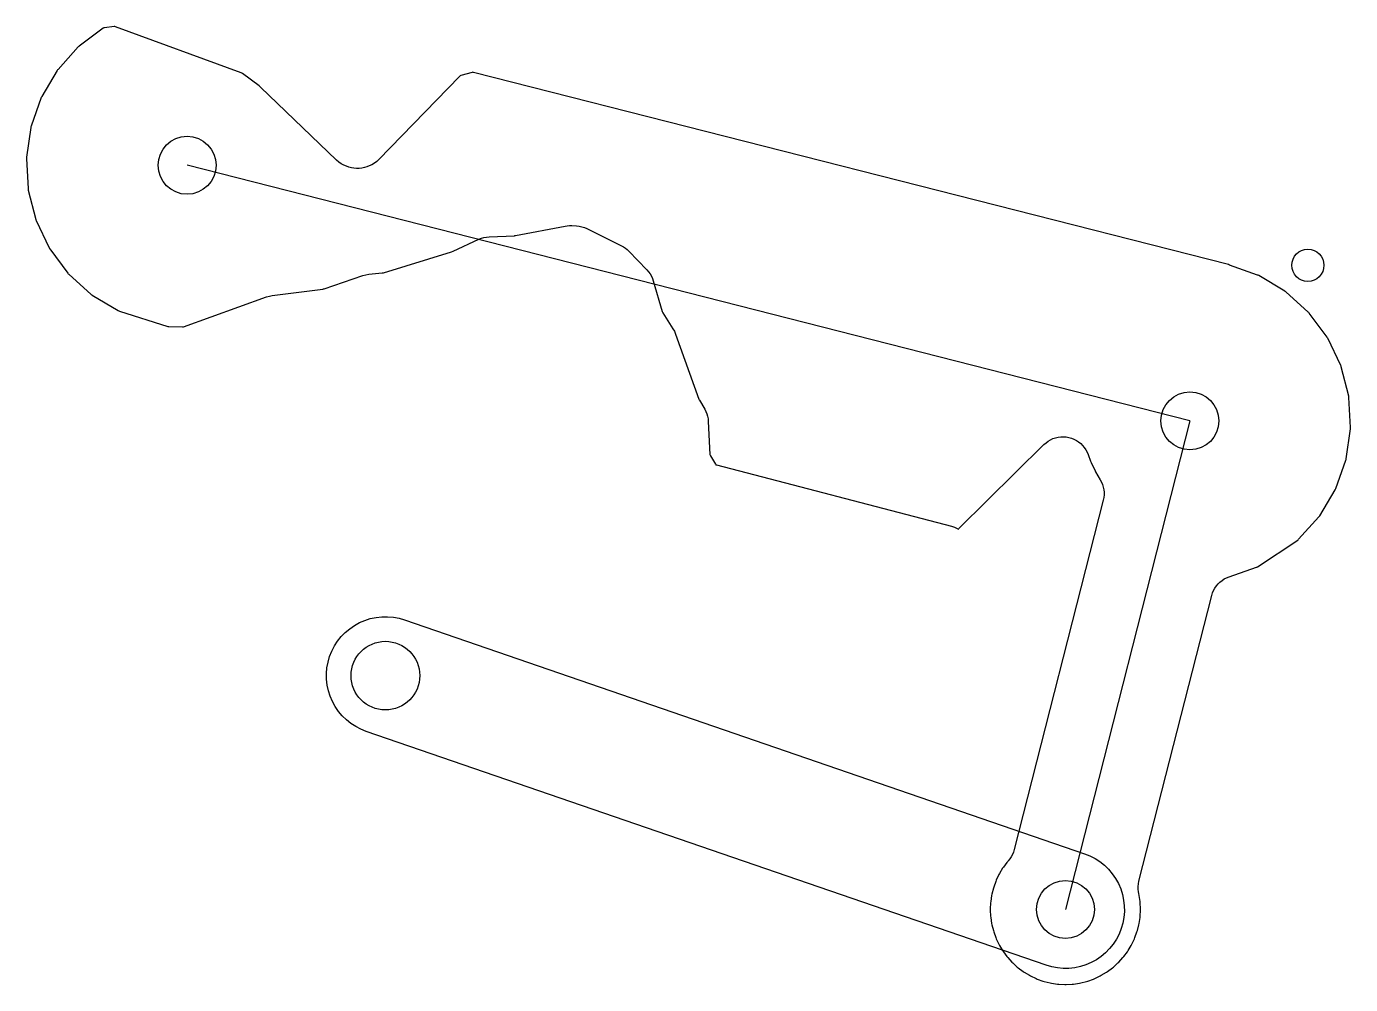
# Model space of a CAD drawing. Header units: metres. Extents: x -239 to 8, y -134 to 45.
import ezdxf

# ---------------------------------------------------------------- set-up
doc = ezdxf.new("R2010")
doc.units = ezdxf.units.M
for name, color, linetype in [('CENTRES', 8, 'Continuous'), ('DOGBONE', 3, 'Continuous'), ('HOLES', 1, 'Continuous'), ('ROCKER', 5, 'Continuous')]:
    doc.layers.add(name, color=color, linetype=linetype)

msp = doc.modelspace()

# ---------------------------------------------------------------- linework, layer by layer
at = {"layer": 'CENTRES'}
for q in [(-208.97, 18.65), (-45.21, -120.09)]:
    msp.add_line((-22, -29), q, dxfattribs=at)
msp.add_circle((0, 0), 3, dxfattribs=at)
at = {"layer": 'DOGBONE'}
msp.add_lwpolyline([(-175.58, -86.9), (-176.58, -86.5), (-177.54, -86), (-178.44, -85.42), (-179.28, -84.74), (-180.06, -83.99), (-180.75, -83.16), (-181.36, -82.27), (-181.88, -81.33), (-182.31, -80.33), (-182.64, -79.31), (-182.86, -78.25), (-182.98, -77.18), (-182.99, -76.1), (-182.9, -75.02), (-182.7, -73.96), (-182.4, -72.92), (-182, -71.92), (-181.5, -70.96), (-180.92, -70.06), (-180.24, -69.22), (-179.49, -68.44), (-178.66, -67.75), (-177.77, -67.14), (-176.83, -66.62), (-175.83, -66.19), (-174.81, -65.86), (-173.75, -65.64), (-172.68, -65.52), (-171.6, -65.51), (-170.52, -65.6), (-169.46, -65.8), (-168.42, -66.1), (-41.64, -109.69), (-40.64, -110.09), (-39.68, -110.58), (-38.77, -111.17), (-37.93, -111.85), (-37.16, -112.6), (-36.46, -113.43), (-35.85, -114.32), (-35.33, -115.26), (-34.9, -116.25), (-34.58, -117.28), (-34.35, -118.34), (-34.24, -119.41), (-34.22, -120.49), (-34.31, -121.57), (-34.51, -122.63), (-34.81, -123.66), (-35.21, -124.67), (-35.71, -125.63), (-36.3, -126.53), (-36.97, -127.37), (-37.73, -128.15), (-38.55, -128.84), (-39.44, -129.45), (-40.39, -129.97), (-41.38, -130.4), (-42.41, -130.72), (-43.46, -130.95), (-44.54, -131.07), (-45.62, -131.08), (-46.69, -130.99), (-47.75, -130.79), (-48.79, -130.49), (-175.58, -86.9)], close=True, dxfattribs=at)
for centre, radius in [((-172, -76.5), 6.4), ((-45.21, -120.09), 5.4)]:
    msp.add_circle(centre, radius, dxfattribs=at)
at = {"layer": 'HOLES'}
for centre in [(-208.97, 18.65), (-22, -29), (-45.21, -120.09)]:
    msp.add_circle(centre, 5.4, dxfattribs=at)
at = {"layer": 'ROCKER'}
msp.add_lwpolyline([(-17.91, -61.54), (-17.76, -61.07), (-17.57, -60.62), (-17.34, -60.18), (-17.06, -59.77), (-16.74, -59.39), (-16.39, -59.05), (-16.01, -58.73), (-15.59, -58.46), (-15.15, -58.24), (-14.7, -58.05), (-9.59, -56.29), (-9.49, -56.25), (-9.4, -56.2), (-1.88, -51.21), (-1.79, -51.15), (-1.72, -51.08), (2.06, -46.88), (2.14, -46.78), (2.21, -46.68), (5.09, -41.84), (5.15, -41.73), (5.19, -41.62), (7.07, -36.31), (7.11, -36.19), (7.13, -36.07), (7.94, -30.5), (7.95, -30.37), (7.95, -30.25), (7.66, -24.63), (7.64, -24.5), (7.62, -24.38), (6.23, -18.92), (6.2, -18.81), (6.15, -18.69), (3.73, -13.61), (3.67, -13.5), (3.6, -13.4), (0.23, -8.89), (0.15, -8.79), (0.06, -8.71), (-4.12, -4.94), (-4.22, -4.86), (-4.32, -4.79), (-9.16, -1.91), (-9.27, -1.85), (-9.38, -1.81), (-14.59, 0.06), (-14.81, 0.13), (-155.55, 35.98), (-155.68, 36), (-155.81, 35.98), (-157.96, 35.36), (-158.08, 35.32), (-158.18, 35.23), (-173.2, 19.73), (-173.6, 19.36), (-174.05, 19.04), (-174.52, 18.76), (-175.02, 18.54), (-175.46, 18.37), (-175.92, 18.22), (-176.4, 18.12), (-176.89, 18.06), (-177.38, 18.05), (-177.87, 18.09), (-178.35, 18.18), (-178.82, 18.32), (-179.26, 18.46), (-179.77, 18.67), (-180.26, 18.93), (-180.71, 19.24), (-181.13, 19.6), (-195.3, 33.24), (-195.54, 33.45), (-198.67, 35.78), (-198.77, 35.85), (-198.88, 35.89), (-222.33, 44.49), (-222.45, 44.53), (-222.57, 44.52), (-224.39, 44.29), (-224.52, 44.26), (-224.62, 44.19), (-229.08, 40.88), (-229.18, 40.8), (-229.27, 40.71), (-233.03, 36.53), (-233.11, 36.43), (-233.18, 36.33), (-236.06, 31.49), (-236.12, 31.38), (-236.16, 31.27), (-238.04, 25.96), (-238.08, 25.84), (-238.1, 25.72), (-238.91, 20.15), (-238.92, 20.02), (-238.92, 19.9), (-238.63, 14.28), (-238.62, 14.15), (-238.59, 14.04), (-237.2, 8.57), (-237.17, 8.46), (-237.12, 8.34), (-234.7, 3.26), (-234.64, 3.15), (-234.57, 3.05), (-231.2, -1.46), (-231.12, -1.56), (-231.03, -1.64), (-226.85, -5.41), (-226.75, -5.49), (-226.65, -5.56), (-221.83, -8.43), (-221.7, -8.49), (-221.57, -8.54), (-212.59, -11.38), (-212.48, -11.41), (-212.36, -11.42), (-209.85, -11.47), (-209.74, -11.47), (-209.63, -11.44), (-194.16, -5.9), (-193.64, -5.74), (-193.11, -5.65), (-183.65, -4.43), (-183.52, -4.41), (-183.4, -4.37), (-176.21, -1.91), (-175.64, -1.75), (-175.06, -1.66), (-172.59, -1.42), (-172.46, -1.4), (-172.34, -1.37), (-159.68, 2.49), (-159.35, 2.62), (-154.56, 4.86), (-154.1, 5.05), (-153.63, 5.19), (-153.14, 5.28), (-152.65, 5.33), (-147.94, 5.52), (-147.85, 5.53), (-147.75, 5.54), (-138.5, 7.32), (-138.09, 7.38), (-137.67, 7.41), (-137.25, 7.4), (-136.35, 7.35), (-135.86, 7.29), (-135.38, 7.19), (-134.9, 7.04), (-134.45, 6.84), (-127.97, 3.65), (-127.59, 3.44), (-127.23, 3.2), (-126.89, 2.93), (-126.58, 2.63), (-123.25, -0.83), (-122.93, -1.2), (-122.65, -1.59), (-122.4, -2.01), (-122.2, -2.45), (-122.05, -2.91), (-120.4, -8.62), (-120.36, -8.73), (-120.3, -8.83), (-118.4, -11.82), (-118.12, -12.3), (-117.9, -12.82), (-113.53, -24.96), (-113.49, -25.06), (-113.44, -25.16), (-112.47, -26.83), (-112.25, -27.25), (-112.07, -27.7), (-111.93, -28.15), (-111.84, -28.62), (-111.8, -29.09), (-111.48, -35.29), (-111.47, -35.42), (-111.4, -35.53), (-110.43, -37.08), (-110.36, -37.18), (-110.25, -37.21), (-66.45, -48.63), (-65.89, -48.81), (-65.36, -49.05), (-65.14, -49.17), (-65.05, -49.09), (-49.2, -33.4), (-48.82, -33.07), (-48.42, -32.77), (-47.98, -32.52), (-47.53, -32.31), (-47.05, -32.15), (-46.56, -32.04), (-46.07, -31.97), (-45.57, -31.96), (-45.07, -32), (-44.57, -32.08), (-44.09, -32.22), (-43.62, -32.4), (-43.17, -32.63), (-42.75, -32.9), (-42.36, -33.22), (-42, -33.57), (-41.68, -33.95), (-41.4, -34.37), (-41.16, -34.81), (-40.97, -35.27), (-40.52, -36.54), (-40.43, -36.76), (-39.69, -38.32), (-39.58, -38.53), (-38.71, -39.98), (-38.48, -40.41), (-38.29, -40.87), (-38.14, -41.34), (-38.05, -41.83), (-38, -42.32), (-38, -42.81), (-38.05, -43.3), (-38.15, -43.79), (-54.75, -108.93), (-54.9, -109.39), (-55.08, -109.84), (-55.31, -110.27), (-55.58, -110.67), (-55.89, -111.05), (-55.95, -111.12), (-56.11, -111.31), (-56.78, -112.21), (-56.92, -112.42), (-57.5, -113.38), (-57.61, -113.6), (-58.1, -114.62), (-58.19, -114.85), (-58.57, -115.91), (-58.64, -116.14), (-58.92, -117.24), (-58.96, -117.48), (-59.13, -118.59), (-59.15, -118.84), (-59.21, -119.97), (-59.21, -120.21), (-59.15, -121.34), (-59.13, -121.58), (-58.96, -122.7), (-58.92, -122.94), (-58.64, -124.03), (-58.57, -124.27), (-58.19, -125.33), (-58.1, -125.56), (-57.61, -126.58), (-57.5, -126.79), (-56.92, -127.76), (-56.78, -127.96), (-56.11, -128.87), (-55.95, -129.06), (-55.2, -129.9), (-55.02, -130.07), (-54.19, -130.83), (-54, -130.98), (-53.09, -131.66), (-52.89, -131.79), (-51.92, -132.37), (-51.7, -132.49), (-50.68, -132.97), (-50.46, -133.06), (-49.39, -133.44), (-49.16, -133.52), (-48.06, -133.79), (-47.82, -133.84), (-46.71, -134), (-46.46, -134.03), (-45.34, -134.08), (-45.09, -134.08), (-43.96, -134.03), (-43.72, -134), (-42.6, -133.84), (-42.36, -133.79), (-41.27, -133.52), (-41.04, -133.44), (-39.97, -133.06), (-39.75, -132.97), (-38.73, -132.49), (-38.51, -132.37), (-37.54, -131.79), (-37.34, -131.66), (-36.43, -130.98), (-36.24, -130.83), (-35.41, -130.07), (-35.23, -129.9), (-34.47, -129.06), (-34.32, -128.87), (-33.65, -127.96), (-33.51, -127.76), (-32.93, -126.79), (-32.82, -126.58), (-32.33, -125.56), (-32.24, -125.33), (-31.86, -124.27), (-31.79, -124.03), (-31.51, -122.94), (-31.47, -122.7), (-31.3, -121.58), (-31.28, -121.34), (-31.22, -120.21), (-31.22, -119.97), (-31.28, -118.84), (-31.3, -118.59), (-31.47, -117.48), (-31.54, -117.12), (-31.53, -117.12), (-31.6, -116.81), (-31.64, -116.32), (-31.64, -115.82), (-31.59, -115.33), (-31.49, -114.84), (-17.91, -61.54)], close=True, dxfattribs=at)

doc.saveas('drawing.dxf')
